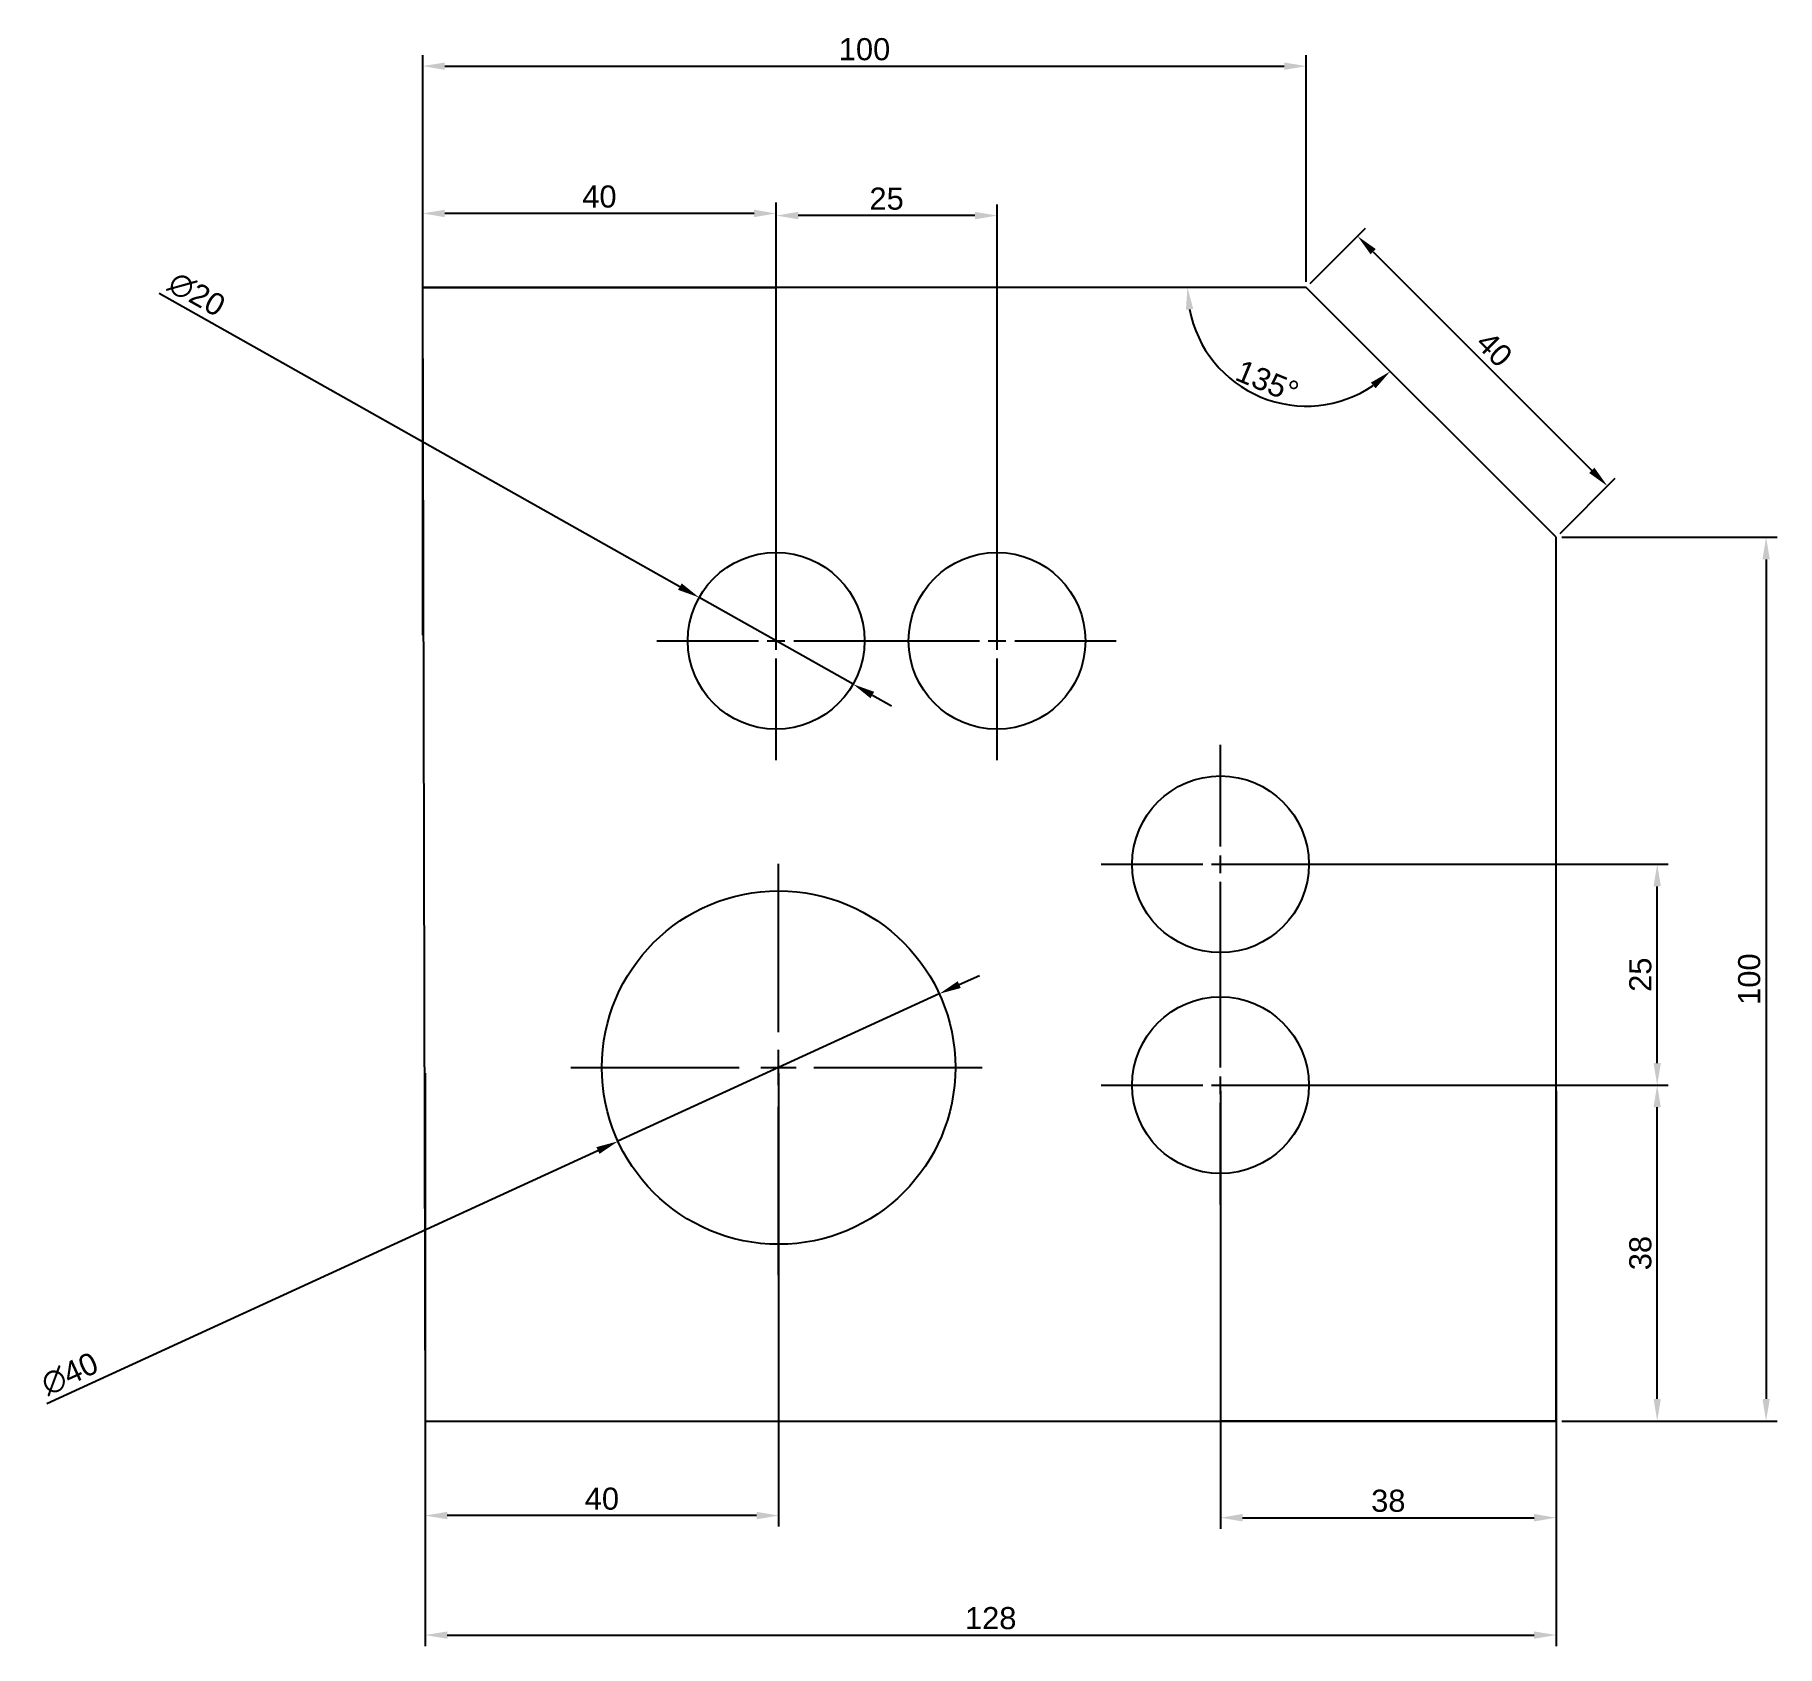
# Model space of a CAD drawing. Header units: millimetres. Extents: x 1705 to 1902, y 720 to 903.
import ezdxf

# ---------------------------------------------------------------- set-up
doc = ezdxf.new("R2010")
doc.units = ezdxf.units.MM
doc.linetypes.add('CENTER2', pattern=[28.575, 19.05, -3.175, 3.175, -3.175])
doc.layers.add('dim', color=92, linetype='Continuous')
doc.styles.get("Standard").update_dxf_attribs({"font": 'arial.ttf'})
doc.dimstyles.new('ISO-25', dxfattribs={"dimtxt": 2.5, "dimasz": 2.5, "dimexe": 1.25, "dimexo": 0.625, "dimtad": 1, "dimtxsty": 'Standard', "dimcen": 2.5, "dimadec": 0, "dimazin": 0, "dimtfac": 1, "dimtmove": 0, "dimatfit": 3, "dimfxl": 1, "dimarcsym": 0})

# ---------------------------------------------------------------- blocks, each defined once
blk = doc.blocks.new('*D1')
at = {"layer": 'Defpoints', "color": 0, "transparency": 16777216}
for p in [(1849.03, 899.03), (1749.03, 874), (1849.03, 874)]:
    blk.add_point(p, dxfattribs=at)
at = {"layer": 'dim', "color": 0, "lineweight": -2, "transparency": 16777216}
for p, q in [((1749.03, 874.63), (1749.03, 900.28)), ((1849.03, 874.63), (1849.03, 900.28)), ((1751.53, 899.03), (1846.53, 899.03))]:
    blk.add_line(p, q, dxfattribs=at)
at = {"layer": 'dim', "color": 0, "transparency": 16777216}
for points in [[(1751.53, 899.44), (1751.53, 898.61), (1749.03, 899.03)], [(1846.53, 899.44), (1846.53, 898.61), (1849.03, 899.03)]]:
    blk.add_solid(points, dxfattribs=at)
at = {"layer": 'dim', "color": 0, "transparency": 16777216, "insert": (1799.03, 900.93), "char_height": 2.5, "attachment_point": 5}
blk.add_mtext('100', dxfattribs=at)
blk = doc.blocks.new('*D2')
at = {"layer": 'Defpoints', "color": 0, "transparency": 16777216}
for p in [(1849.03, 874), (1883.11, 851.51), (1877.31, 845.72)]:
    blk.add_point(p, dxfattribs=at)
at = {"layer": 'dim', "color": 0, "lineweight": -2, "transparency": 16777216}
for p, q in [((1849.47, 874.44), (1855.71, 880.68)), ((1856.59, 878.03), (1881.34, 853.28)), ((1877.75, 846.16), (1883.99, 852.4))]:
    blk.add_line(p, q, dxfattribs=at)
at = {"layer": 'dim', "color": 0, "transparency": 16777216}
for points in [[(1856.89, 878.33), (1856.3, 877.74), (1854.82, 879.8)], [(1881.64, 853.58), (1881.05, 852.99), (1883.11, 851.51)]]:
    blk.add_solid(points, dxfattribs=at)
at = {"layer": 'dim', "color": 0, "transparency": 16777216, "insert": (1870.31, 867), "char_height": 2.5, "attachment_point": 5, "rotation": 315}
blk.add_mtext('40', dxfattribs=at)
blk = doc.blocks.new('*D3')
at = {"layer": 'Defpoints', "color": 0, "transparency": 16777216}
for p in [(1749.03, 882.36), (1749.03, 834), (1789.03, 834)]:
    blk.add_point(p, dxfattribs=at)
at = {"layer": 'dim', "color": 0, "lineweight": -2, "transparency": 16777216}
for p, q in [((1749.03, 834.63), (1749.03, 883.61)), ((1789.03, 834.63), (1789.03, 883.61)), ((1786.53, 882.36), (1751.53, 882.36))]:
    blk.add_line(p, q, dxfattribs=at)
at = {"layer": 'dim', "color": 0, "transparency": 16777216}
for points in [[(1751.53, 882.78), (1751.53, 881.94), (1749.03, 882.36)], [(1786.53, 882.78), (1786.53, 881.94), (1789.03, 882.36)]]:
    blk.add_solid(points, dxfattribs=at)
at = {"layer": 'dim', "color": 0, "transparency": 16777216, "insert": (1769.03, 884.26), "char_height": 2.5, "attachment_point": 5}
blk.add_mtext('40', dxfattribs=at)
blk = doc.blocks.new('*D4')
at = {"layer": 'Defpoints', "color": 0, "transparency": 16777216}
for p in [(1789.03, 882.12), (1789.03, 834), (1814.03, 834)]:
    blk.add_point(p, dxfattribs=at)
at = {"layer": 'dim', "color": 0, "lineweight": -2, "transparency": 16777216}
for p, q in [((1789.03, 834.63), (1789.03, 883.37)), ((1814.03, 834.63), (1814.03, 883.37)), ((1811.53, 882.12), (1791.53, 882.12))]:
    blk.add_line(p, q, dxfattribs=at)
at = {"layer": 'dim', "color": 0, "transparency": 16777216}
for points in [[(1791.53, 882.54), (1791.53, 881.7), (1789.03, 882.12)], [(1811.53, 882.54), (1811.53, 881.7), (1814.03, 882.12)]]:
    blk.add_solid(points, dxfattribs=at)
at = {"layer": 'dim', "color": 0, "transparency": 16777216, "insert": (1801.53, 884.02), "char_height": 2.5, "attachment_point": 5}
blk.add_mtext('25', dxfattribs=at)
blk = doc.blocks.new('*D5')
at = {"layer": 'Defpoints', "color": 0, "transparency": 16777216}
for p in [(1839.31, 783.72), (1877.31, 783.72), (1877.31, 734.78)]:
    blk.add_point(p, dxfattribs=at)
at = {"layer": 'dim', "color": 0, "lineweight": -2, "transparency": 16777216}
for p, q in [((1839.31, 783.09), (1839.31, 733.53)), ((1877.31, 783.09), (1877.31, 733.53)), ((1841.81, 734.78), (1874.81, 734.78))]:
    blk.add_line(p, q, dxfattribs=at)
at = {"layer": 'dim', "color": 0, "transparency": 16777216}
for points in [[(1841.81, 735.2), (1841.81, 734.36), (1839.31, 734.78)], [(1874.81, 735.2), (1874.81, 734.36), (1877.31, 734.78)]]:
    blk.add_solid(points, dxfattribs=at)
at = {"layer": 'dim', "color": 0, "transparency": 16777216, "insert": (1858.31, 736.68), "char_height": 2.5, "attachment_point": 5}
blk.add_mtext('38', dxfattribs=at)
blk = doc.blocks.new('*D6')
at = {"layer": 'Defpoints', "color": 0, "transparency": 16777216}
for p in [(1839.31, 808.72), (1888.74, 808.72), (1839.31, 783.72)]:
    blk.add_point(p, dxfattribs=at)
at = {"layer": 'dim', "color": 0, "lineweight": -2, "transparency": 16777216}
for p, q in [((1839.94, 808.72), (1889.99, 808.72)), ((1888.74, 786.22), (1888.74, 806.22)), ((1839.94, 783.72), (1889.99, 783.72))]:
    blk.add_line(p, q, dxfattribs=at)
at = {"layer": 'dim', "color": 0, "transparency": 16777216}
for points in [[(1888.32, 806.22), (1889.15, 806.22), (1888.74, 808.72)], [(1888.32, 786.22), (1889.15, 786.22), (1888.74, 783.72)]]:
    blk.add_solid(points, dxfattribs=at)
at = {"layer": 'dim', "color": 0, "transparency": 16777216, "insert": (1886.84, 796.22), "char_height": 2.5, "attachment_point": 5, "rotation": 90}
blk.add_mtext('25', dxfattribs=at)
blk = doc.blocks.new('*D7')
at = {"layer": 'Defpoints', "color": 0, "transparency": 16777216}
for p in [(1749.31, 785.72), (1789.31, 785.72), (1749.31, 735.02)]:
    blk.add_point(p, dxfattribs=at)
at = {"layer": 'dim', "color": 0, "lineweight": -2, "transparency": 16777216}
for p, q in [((1749.31, 785.09), (1749.31, 733.77)), ((1789.31, 785.09), (1789.31, 733.77)), ((1786.81, 735.02), (1751.81, 735.02))]:
    blk.add_line(p, q, dxfattribs=at)
at = {"layer": 'dim', "color": 0, "transparency": 16777216}
for points in [[(1751.81, 735.44), (1751.81, 734.6), (1749.31, 735.02)], [(1786.81, 735.44), (1786.81, 734.6), (1789.31, 735.02)]]:
    blk.add_solid(points, dxfattribs=at)
at = {"layer": 'dim', "color": 0, "transparency": 16777216, "insert": (1769.31, 736.92), "char_height": 2.5, "attachment_point": 5}
blk.add_mtext('40', dxfattribs=at)
blk = doc.blocks.new('*D8')
at = {"layer": 'Defpoints', "color": 0, "transparency": 16777216}
for p in [(1877.31, 783.72), (1888.74, 783.72), (1877.31, 745.72)]:
    blk.add_point(p, dxfattribs=at)
at = {"layer": 'dim', "color": 0, "lineweight": -2, "transparency": 16777216}
for p, q in [((1877.94, 783.72), (1889.99, 783.72)), ((1888.74, 748.22), (1888.74, 781.22)), ((1877.94, 745.72), (1889.99, 745.72))]:
    blk.add_line(p, q, dxfattribs=at)
at = {"layer": 'dim', "color": 0, "transparency": 16777216}
for points in [[(1888.32, 781.22), (1889.15, 781.22), (1888.74, 783.72)], [(1888.32, 748.22), (1889.15, 748.22), (1888.74, 745.72)]]:
    blk.add_solid(points, dxfattribs=at)
at = {"layer": 'dim', "color": 0, "transparency": 16777216, "insert": (1886.84, 764.72), "char_height": 2.5, "attachment_point": 5, "rotation": 90}
blk.add_mtext('38', dxfattribs=at)
blk = doc.blocks.new('*D9')
at = {"layer": 'Defpoints', "color": 0, "transparency": 16777216}
for p in [(1877.31, 845.72), (1877.31, 745.72), (1901.06, 745.72)]:
    blk.add_point(p, dxfattribs=at)
at = {"layer": 'dim', "color": 0, "lineweight": -2, "transparency": 16777216}
for p, q in [((1877.94, 845.72), (1902.31, 845.72)), ((1901.06, 843.22), (1901.06, 748.22)), ((1877.94, 745.72), (1902.31, 745.72))]:
    blk.add_line(p, q, dxfattribs=at)
at = {"layer": 'dim', "color": 0, "transparency": 16777216}
for points in [[(1900.65, 843.22), (1901.48, 843.22), (1901.06, 845.72)], [(1900.65, 748.22), (1901.48, 748.22), (1901.06, 745.72)]]:
    blk.add_solid(points, dxfattribs=at)
at = {"layer": 'dim', "color": 0, "transparency": 16777216, "insert": (1899.16, 795.72), "char_height": 2.5, "attachment_point": 5, "rotation": 90}
blk.add_mtext('100', dxfattribs=at)
blk = doc.blocks.new('*D10')
at = {"layer": 'Defpoints', "color": 0, "transparency": 16777216}
for p in [(1749.31, 745.72), (1877.31, 745.72), (1877.31, 721.5)]:
    blk.add_point(p, dxfattribs=at)
at = {"layer": 'dim', "color": 0, "lineweight": -2, "transparency": 16777216}
for p, q in [((1749.31, 745.09), (1749.31, 720.25)), ((1877.31, 745.09), (1877.31, 720.25)), ((1751.81, 721.5), (1874.81, 721.5))]:
    blk.add_line(p, q, dxfattribs=at)
at = {"layer": 'dim', "color": 0, "transparency": 16777216}
for points in [[(1751.81, 721.91), (1751.81, 721.08), (1749.31, 721.5)], [(1874.81, 721.91), (1874.81, 721.08), (1877.31, 721.5)]]:
    blk.add_solid(points, dxfattribs=at)
at = {"layer": 'dim', "color": 0, "transparency": 16777216, "insert": (1813.31, 723.4), "char_height": 2.5, "attachment_point": 5}
blk.add_mtext('128', dxfattribs=at)
blk = doc.blocks.new('*D11')
at = {"layer": 'Defpoints', "color": 0, "transparency": 16777216}
for p in [(1780.31, 838.91), (1797.74, 829.09)]:
    blk.add_point(p, dxfattribs=at)
at = {"layer": 'dim', "color": 0, "lineweight": -2, "transparency": 16777216}
for p, q in [((1719.2, 873.34), (1778.14, 840.14)), ((1797.74, 829.09), (1780.31, 838.91)), ((1799.92, 827.86), (1802.09, 826.64))]:
    blk.add_line(p, q, dxfattribs=at)
at = {"layer": 'dim', "color": 0, "transparency": 16777216}
for points in [[(1778.34, 840.5), (1777.93, 839.77), (1780.31, 838.91)], [(1800.12, 828.23), (1799.71, 827.5), (1797.74, 829.09)]]:
    blk.add_solid(points, dxfattribs=at)
at = {"layer": 'dim', "color": 0, "transparency": 16777216, "insert": (1723.45, 873.21), "char_height": 2.5, "attachment_point": 5, "rotation": 330.6028}
blk.add_mtext('∅20', dxfattribs=at)
blk = doc.blocks.new('*D12')
at = {"layer": 'Defpoints', "color": 0, "transparency": 16777216}
for p in [(1807.49, 794.06), (1771.13, 777.37)]:
    blk.add_point(p, dxfattribs=at)
at = {"layer": 'dim', "color": 0, "lineweight": -2, "transparency": 16777216}
for p, q in [((1809.76, 795.1), (1812.03, 796.15)), ((1807.49, 794.06), (1771.13, 777.37)), ((1706.49, 747.7), (1768.86, 776.33))]:
    blk.add_line(p, q, dxfattribs=at)
at = {"layer": 'dim', "color": 0, "transparency": 16777216}
for points in [[(1809.58, 795.48), (1809.93, 794.72), (1807.49, 794.06)], [(1768.69, 776.71), (1769.04, 775.95), (1771.13, 777.37)]]:
    blk.add_solid(points, dxfattribs=at)
at = {"layer": 'dim', "color": 0, "transparency": 16777216, "insert": (1709.09, 751.06), "char_height": 2.5, "attachment_point": 5, "rotation": 24.6559}
blk.add_mtext('∅40', dxfattribs=at)
blk = doc.blocks.new('*D13')
at = {"layer": 'Defpoints', "color": 0, "transparency": 16777216}
for p in [(1749.03, 874), (1849.03, 874), (1849.03, 874), (1839.52, 864.49), (1877.31, 845.72)]:
    blk.add_point(p, dxfattribs=at)
at = {"layer": 'dim', "color": 0, "lineweight": -2, "transparency": 16777216}
blk.add_arc((1849.03, 874), 13.44, 190.6697, 304.3303, dxfattribs=at)
at = {"layer": 'dim', "color": 0, "transparency": 16777216}
for points in [[(1835.4, 871.47), (1836.23, 871.55), (1835.58, 874)], [(1856.34, 863.22), (1856.87, 862.58), (1858.53, 864.49)]]:
    blk.add_solid(points, dxfattribs=at)
at = {"layer": 'dim', "color": 0, "transparency": 16777216, "insert": (1844.61, 863.34), "char_height": 2.5, "attachment_point": 5, "rotation": 337.5}
blk.add_mtext('135°', dxfattribs=at)
blk = doc.blocks.new('*U14')
at = {"layer": 'dim', "color": 0, "linetype": 'CENTER2', "transparency": 16777216}
for p, q in [((0, 4), (0, 23.5)), ((-23.5, 0), (-4, 0)), ((4, 0), (23.5, 0)), ((0, -23.5), (0, -4))]:
    blk.add_line(p, q, dxfattribs=at)
at = {"layer": 'dim', "color": 0, "linetype": 'Continuous', "transparency": 16777216}
for p, q in [((0, -2), (0, 2)), ((-2, 0), (2, 0))]:
    blk.add_line(p, q, dxfattribs=at)
blk = doc.blocks.new('*U15')
at = {"layer": 'dim', "color": 0, "linetype": 'CENTER2', "transparency": 16777216}
for p, q in [((0, 2), (0, 13.5)), ((-13.5, 0), (-2, 0)), ((2, 0), (13.5, 0)), ((0, -13.5), (0, -2))]:
    blk.add_line(p, q, dxfattribs=at)
at = {"layer": 'dim', "color": 0, "linetype": 'Continuous', "transparency": 16777216}
for p, q in [((-1, 0), (1, 0)), ((0, -1), (0, 1))]:
    blk.add_line(p, q, dxfattribs=at)
blk = doc.blocks.new('*U16')
at = {"layer": 'dim', "color": 0, "linetype": 'CENTER2', "transparency": 16777216}
for p, q in [((0, 2), (0, 13.5)), ((-13.5, 0), (-2, 0)), ((2, 0), (13.5, 0)), ((0, -13.5), (0, -2))]:
    blk.add_line(p, q, dxfattribs=at)
at = {"layer": 'dim', "color": 0, "linetype": 'Continuous', "transparency": 16777216}
for p, q in [((-1, 0), (1, 0)), ((0, -1), (0, 1))]:
    blk.add_line(p, q, dxfattribs=at)
blk = doc.blocks.new('*U17')
at = {"layer": 'dim', "color": 0, "linetype": 'CENTER2', "transparency": 16777216}
for p, q in [((0, 2), (0, 13.5)), ((-13.5, 0), (-2, 0)), ((2, 0), (13.5, 0)), ((0, -13.5), (0, -2))]:
    blk.add_line(p, q, dxfattribs=at)
at = {"layer": 'dim', "color": 0, "linetype": 'Continuous', "transparency": 16777216}
for p, q in [((-1, 0), (1, 0)), ((0, -1), (0, 1))]:
    blk.add_line(p, q, dxfattribs=at)
blk = doc.blocks.new('*U18')
at = {"layer": 'dim', "color": 0, "linetype": 'CENTER2', "transparency": 16777216}
for p, q in [((0, 2), (0, 13.5)), ((-13.5, 0), (-2, 0)), ((2, 0), (13.5, 0)), ((0, -13.5), (0, -2))]:
    blk.add_line(p, q, dxfattribs=at)
at = {"layer": 'dim', "color": 0, "linetype": 'Continuous', "transparency": 16777216}
for p, q in [((-1, 0), (1, 0)), ((0, -1), (0, 1))]:
    blk.add_line(p, q, dxfattribs=at)

msp = doc.modelspace()

# ---------------------------------------------------------------- linework, layer by layer
for p, q in [((1749.026, 874), (1749.31, 745.716)), ((1849.026, 874), (1749.026, 874)), ((1749.026, 874), (1789.026, 874)), ((1877.31, 845.716), (1849.026, 874)), ((1877.31, 745.716), (1877.31, 845.716)), ((1877.31, 783.716), (1877.31, 808.716)), ((1749.31, 745.716), (1877.31, 745.716)), ((1749.31, 745.716), (1789.31, 745.716)), ((1877.31, 745.716), (1839.31, 745.716))]:
    msp.add_line(p, q)
for centre, radius in [((1789.026, 834), 10), ((1814.026, 834), 10), ((1839.31, 808.716), 10), ((1789.31, 785.716), 20), ((1839.31, 783.716), 10)]:
    msp.add_circle(centre, radius)

# ---------------------------------------------------------------- block references
at = {"layer": 'dim', "linetype": 'CENTER2'}
for name, p in [('*U18', (1789.026, 834)), ('*U17', (1814.026, 834)), ('*U16', (1839.31, 808.716)), ('*U14', (1789.31, 785.716)), ('*U15', (1839.31, 783.716))]:
    msp.add_blockref(name, p, dxfattribs=at)

# ---------------------------------------------------------------- dimensions: what is measured, and where the dimension line sits
at = {"layer": 'dim'}
dim = msp.add_linear_dim(base=(1849.026, 899.027), p1=(1749.026, 874), p2=(1849.026, 874), dimstyle='ISO-25', dxfattribs=at)
dim.commit()
dim.dimension.update_dxf_attribs({"geometry": '*D1', "text_midpoint": (1799.026, 899.027), "dimtype": 160})
for base, p1, p2, picture, middle in [((1749.026, 882.361), (1789.026, 834), (1749.026, 834), '*D3', (1769.026, 884.263)), ((1789.026, 882.12), (1814.026, 834), (1789.026, 834), '*D4', (1801.526, 884.021)), ((1749.31, 735.022), (1789.31, 785.716), (1749.31, 785.716), '*D7', (1769.31, 736.923)), ((1877.31, 734.78), (1839.31, 783.716), (1877.31, 783.716), '*D5', (1858.31, 736.682)), ((1877.31, 721.495), (1749.31, 745.716), (1877.31, 745.716), '*D10', (1813.31, 723.397))]:
    dim = msp.add_linear_dim(base=base, p1=p1, p2=p2, dimstyle='ISO-25', dxfattribs=at)
    dim.commit()
    dim.dimension.update_dxf_attribs({"geometry": picture, "text_midpoint": middle})
dim = msp.add_aligned_dim(p1=(1849.026, 874), p2=(1877.31, 845.716), distance=8.201, dimstyle='ISO-25', dxfattribs=at)
dim.commit()
dim.dimension.update_dxf_attribs({"geometry": '*D2', "text_midpoint": (1870.311, 867.001)})
for p1, p2, picture, middle in [((1797.738, 829.092), (1780.313, 838.909), '*D11', (1722.481, 871.492)), ((1807.487, 794.059), (1771.133, 777.373), '*D12', (1709.915, 749.272))]:
    dim = msp.add_diameter_dim_2p(p1=p1, p2=p2, dimstyle='ISO-25', dxfattribs=at)
    dim.commit()
    dim.dimension.update_dxf_attribs({"geometry": picture, "text_midpoint": middle, "dimtype": 163})
dim = msp.add_angular_dim_2l(base=(1839.519, 864.494), line1=((1877.31, 845.716), (1849.026, 874)), line2=((1849.026, 874), (1749.026, 874)), dimstyle='ISO-25', dxfattribs=at)
dim.commit()
dim.dimension.update_dxf_attribs({"geometry": '*D13', "text_midpoint": (1844.609, 863.337)})
for base, p1, p2, picture, middle in [((1901.062, 745.716), (1877.31, 845.716), (1877.31, 745.716), '*D9', (1899.161, 795.716)), ((1888.738, 808.716), (1839.31, 783.716), (1839.31, 808.716), '*D6', (1886.837, 796.216)), ((1888.738, 783.716), (1877.31, 745.716), (1877.31, 783.716), '*D8', (1886.836, 764.716))]:
    dim = msp.add_linear_dim(base=base, p1=p1, p2=p2, angle=90, dimstyle='ISO-25', dxfattribs=at)
    dim.commit()
    dim.dimension.update_dxf_attribs({"geometry": picture, "text_midpoint": middle})

doc.saveas('drawing.dxf')
